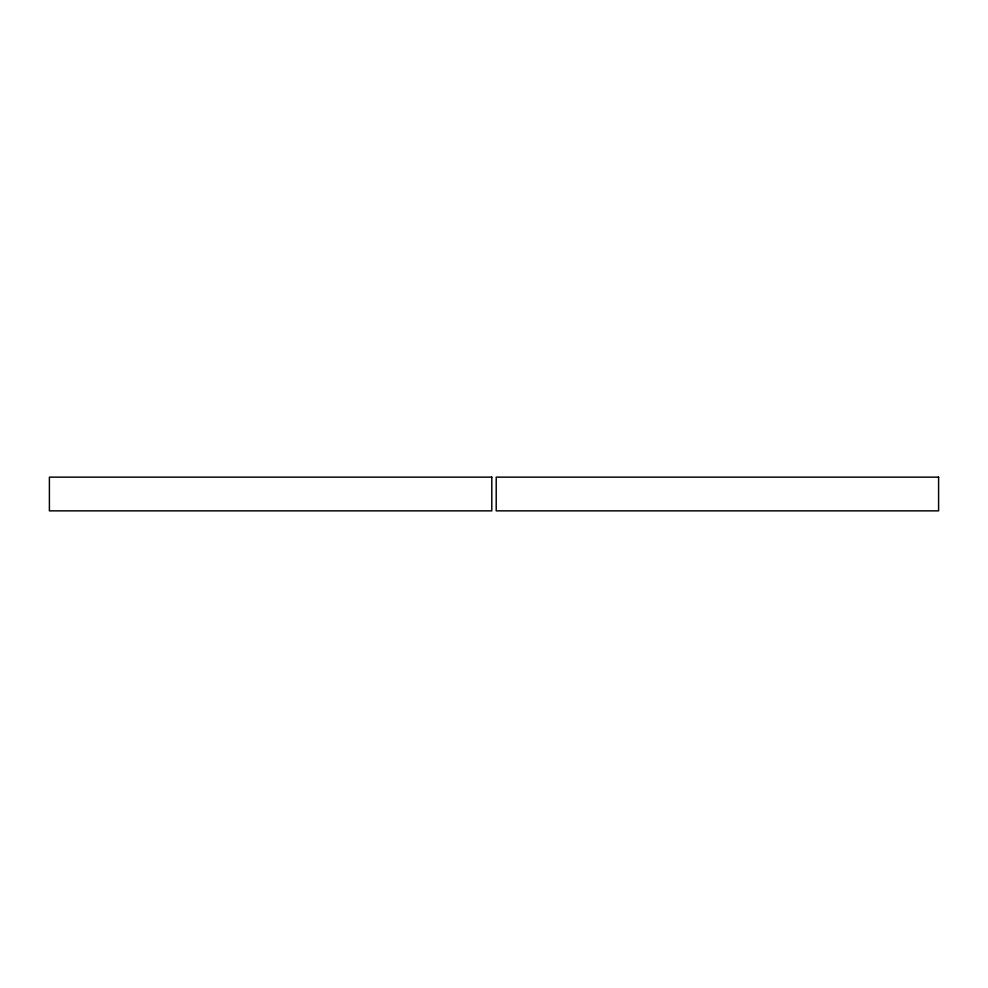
<?xml version="1.0" encoding="UTF-8"?>
<svg xmlns="http://www.w3.org/2000/svg" width="988" height="988" viewBox="0 0 988 988"><rect width="100%" height="100%" fill="white"/><g stroke="black" fill="none" stroke-linecap="round" stroke-linejoin="round"><path stroke-width="1.48" d="M491.789 477.142L49.4 477.142L49.4 510.858L491.789 510.858L491.789 477.142M938.6 477.142L496.211 477.142L496.211 510.858L938.6 510.858L938.6 477.142"/></g></svg>
